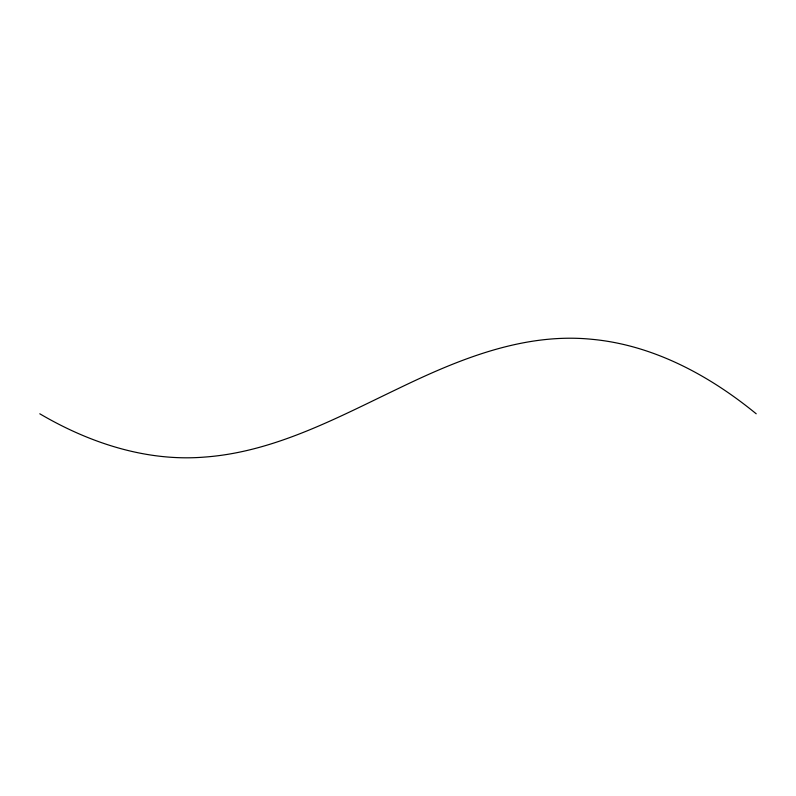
<?xml version="1.0" encoding="UTF-8"?>
<svg xmlns="http://www.w3.org/2000/svg" width="796" height="796" viewBox="0 0 796 796"><rect width="100%" height="100%" fill="white"/><g stroke="black" fill="none" stroke-linecap="round" stroke-linejoin="round"><path stroke-width="1.19" d="M39.8 413.791C89.172 442.825 146.315 461.76 204.144 457.113C273.744 452.168 336.26 418.189 398 388.697C458.138 359.583 523.579 332.42 591.856 339.295C653.108 344.976 709.266 375.354 756.2 413.791"/></g></svg>
